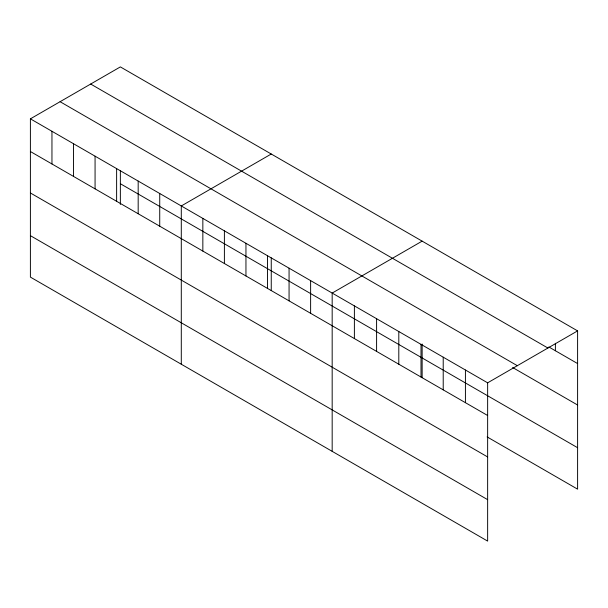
<?xml version="1.0" encoding="UTF-8"?>
<svg xmlns="http://www.w3.org/2000/svg" width="608" height="608" viewBox="0 0 608 608"><rect width="100%" height="100%" fill="white"/><g stroke="black" fill="none" stroke-linecap="round" stroke-linejoin="round"><path stroke-width="0.91" d="M30.4 118.841L487.639 382.827L487.639 541.097L30.4 277.111L30.4 118.841L120.361 66.903L577.6 330.889L577.6 489.159L487.122 436.916M271.252 154.014L181.29 205.96L181.29 364.23M422.142 241.133L332.173 293.071L332.173 451.341M487.639 382.827L577.6 330.889M548.811 346.948L577.6 363.569M90.676 84.041L547.914 348.027M60.086 101.703L517.324 365.689M512.62 367.498L577.6 405.012M120.361 183.73L577.6 447.708M30.4 151.521L487.639 415.507M30.4 192.972L487.639 456.95M30.4 235.668L487.639 499.654M555.393 343.277L555.393 350.74M465.424 370.006L465.424 402.686M443.217 357.185L443.217 389.865M422.142 344.037L422.142 377.735M421.01 344.364L421.01 377.036M398.802 331.535L398.802 364.215M376.595 318.714L376.595 351.394M354.388 305.892L354.388 338.572M310.62 280.63L310.62 313.31M289.066 268.181L289.066 300.861M271.252 257.845L271.252 290.624M267.512 255.74L267.512 288.42M245.951 243.291L245.951 275.971M224.398 230.85L224.398 263.53M202.844 218.401L202.844 251.081M159.729 193.511L159.729 226.191M138.176 181.07L138.176 213.75M120.361 170.734L120.361 204.455M116.622 168.621L116.622 201.301M95.068 156.18L95.068 188.86M73.507 143.731L73.507 176.411M51.954 131.29L51.954 163.97"/></g></svg>
